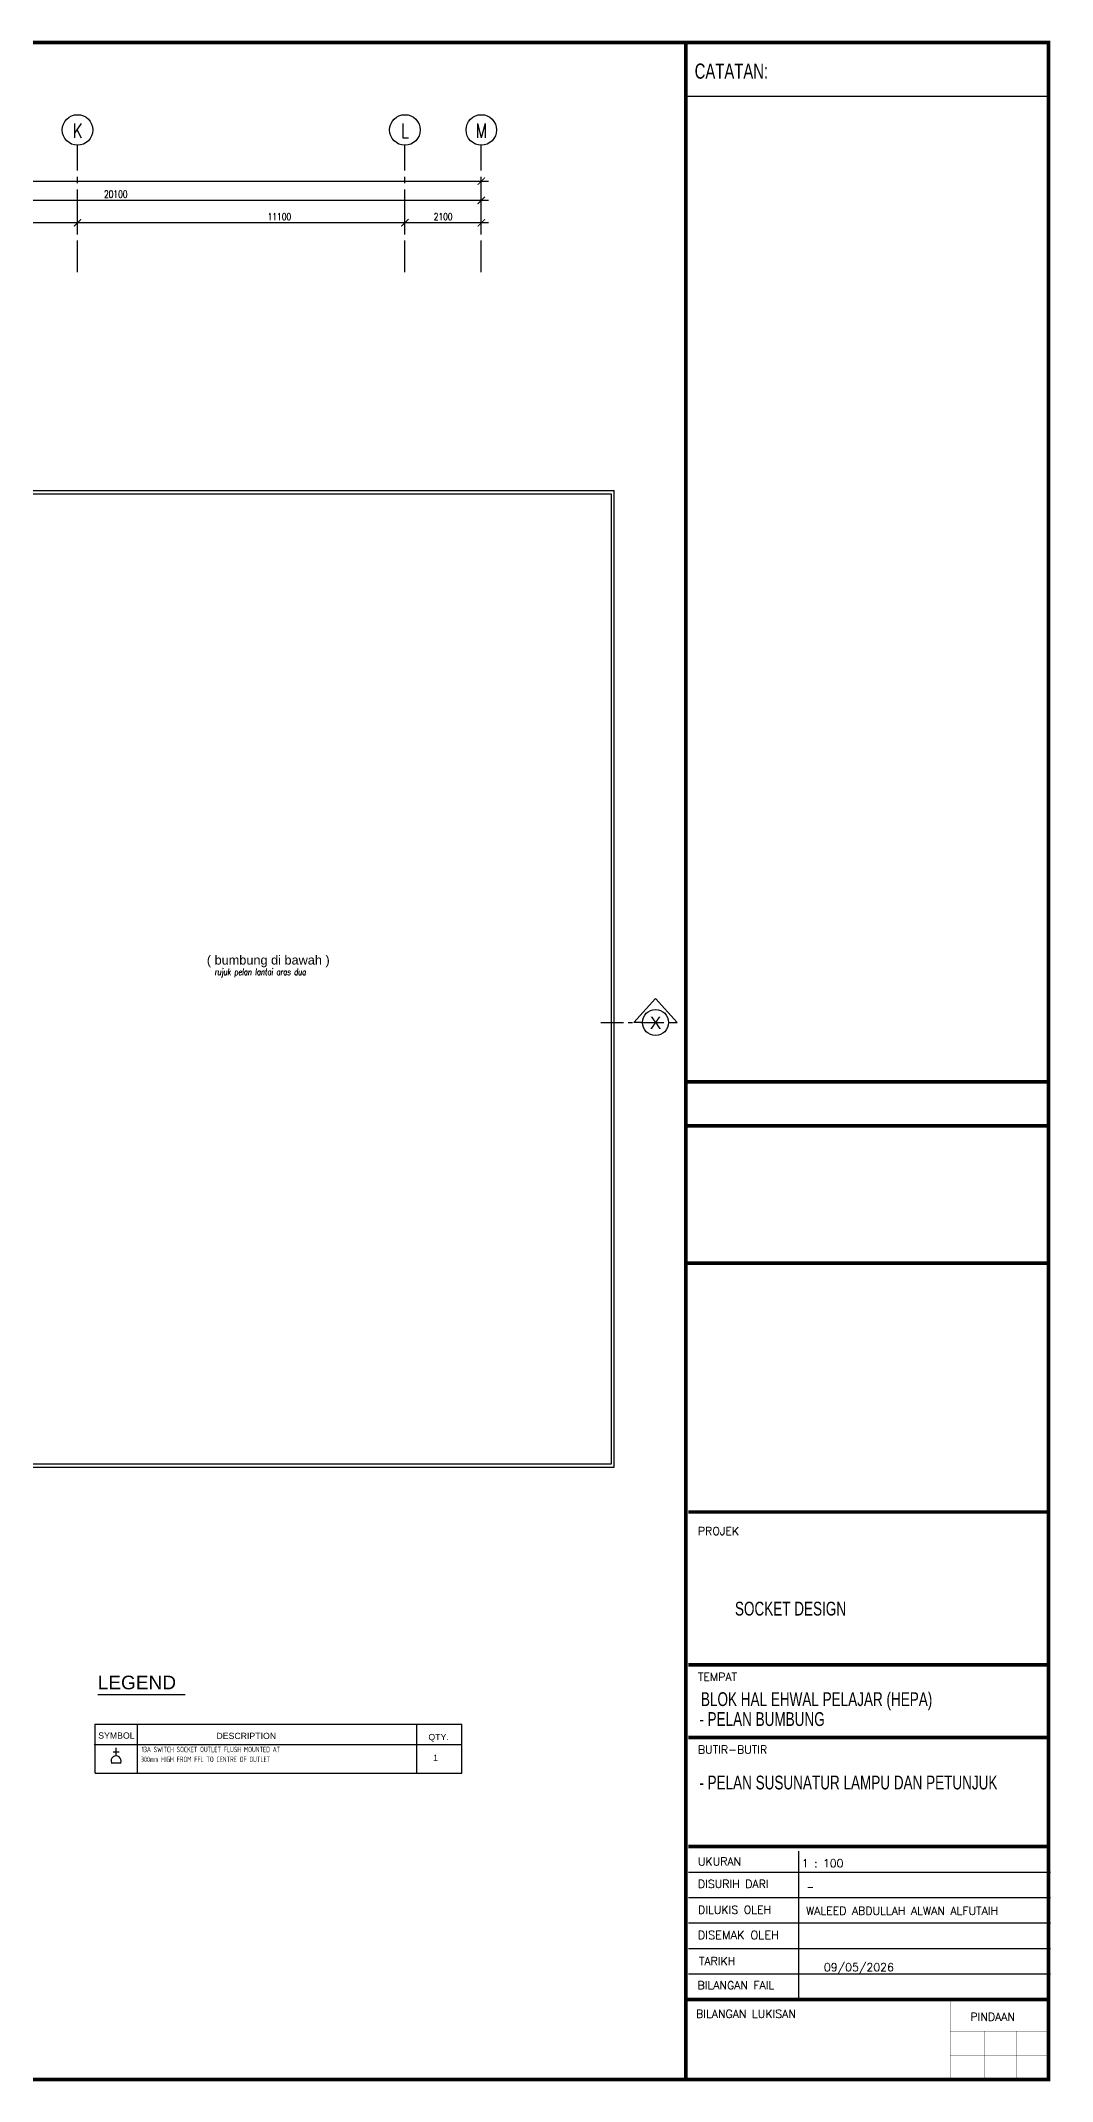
# Model space of a CAD drawing. Header units: inches. Extents: x 353 to 79953, y -36 to 56064.
# Drawn here: x 52149 to 79953, y -36 to 56064 of the extents above; entities that cross this region are included whole.
import ezdxf
from ezdxf.enums import TextEntityAlignment as Align

# ---------------------------------------------------------------- set-up
doc = ezdxf.new("R2010")
doc.units = ezdxf.units.IN
doc.header["$MEASUREMENT"] = 0
doc.linetypes.add('CENTER', pattern=[2, 1.25, -0.25, 0.25, -0.25])
doc.linetypes.add('DASHED2', pattern=[0.375, 0.25, -0.125])
for name, color, linetype in [('A-BUBLE', 8, 'Continuous'), ('A-BUBLETEXT', 7, 'Continuous'), ('A-DIM100', 4, 'Continuous'), ('A-FLR SYM', 13, 'Continuous'), ('A-HATCH', 8, 'Continuous'), ('A-PITCH', 9, 'Continuous'), ('A-SECLINE', 3, 'CENTER'), ('BORDER', 6, 'Continuous'), ('ELECT', 6, 'Continuous'), ('elk_LAMPU', 6, 'Continuous'), ('Grid', 8, 'CENTER'), ('LAMPU', 7, 'Continuous'), ('logo', 7, 'Continuous')]:
    doc.layers.add(name, color=color, linetype=linetype)
doc.layers.get('elk_LAMPU').off()
doc.styles.add('ARIAL-SPEC', font='arial.ttf', dxfattribs={"height": 200})
doc.styles.add('ARIAL2', font='arial.ttf', dxfattribs={"height": 200})
doc.styles.add('DIM', font='dim', dxfattribs={"width": 0.75})
doc.styles.add('ROMANS', font='romans.shx', dxfattribs={"width": 0.75, "height": 200})
doc.styles.add('SANSSERIF', font='sanss___.ttf', dxfattribs={"width": 0.75})
doc.styles.add('STYLE2', font='romans.shx', dxfattribs={"width": 0.75, "height": 1000})
doc.dimstyles.new('DIM 100', dxfattribs={"dimtxt": 200, "dimasz": 200, "dimexe": 100, "dimexo": 70, "dimgap": 70, "dimtad": 1, "dimtoh": 1, "dimdec": 0, "dimzin": 0, "dimdsep": 46, "dimtxsty": 'ROMANS', "dimblk": 'ARCHTICK', "dimcen": 0.09, "dimdle": 200, "dimclrd": 4, "dimclre": 4, "dimclrt": 2, "dimadec": 0, "dimazin": 0, "dimtfac": 1, "dimtdec": 0, "dimtmove": 1, "dimatfit": 3, "dimfxl": 1, "dimtzin": 0, "dimarcsym": 0})

# ---------------------------------------------------------------- blocks, each defined once
blk = doc.blocks.new('_ArchTick')
at = {"color": 0, "linetype": 'ByBlock', "const_width": 0.15}
blk.add_lwpolyline([(-0.5, -0.5), (0.5, 0.5)], dxfattribs=at)
blk = doc.blocks.new('*D47')
at = {"layer": 'A-DIM100', "color": 4, "lineweight": -2, "transparency": 16777216}
for p, q in [((53359, 51059), (49959, 51059)), ((50159, 50742), (50159, 51159)), ((53159, 50742), (53159, 51159))]:
    blk.add_line(p, q, dxfattribs=at)
at = {"layer": 'DEFPOINTS', "color": 0, "transparency": 16777216}
for p in [(50159, 51059), (50159, 50672), (53159, 50672)]:
    blk.add_point(p, dxfattribs=at)
at = {"layer": 'A-DIM100', "color": 4, "lineweight": -2, "transparency": 16777216, "xscale": 200, "yscale": 200, "zscale": 200, "rotation": 180}
blk.add_blockref('_ArchTick', (50159, 51059), dxfattribs=at)
at = {"layer": 'A-DIM100', "color": 4, "lineweight": -2, "transparency": 16777216, "xscale": 200, "yscale": 200, "zscale": 200}
blk.add_blockref('_ArchTick', (53159, 51059), dxfattribs=at)
at = {"layer": 'A-DIM100', "color": 2, "transparency": 16777216, "insert": (51659, 51229), "char_height": 200, "attachment_point": 5, "style": 'ROMANS'}
blk.add_mtext('3000', dxfattribs=at)
blk = doc.blocks.new('*D48')
at = {"layer": 'A-DIM100', "color": 4, "lineweight": -2, "transparency": 16777216}
for p, q in [((64459, 51059), (52959, 51059)), ((53159, 50742), (53159, 51159)), ((64259, 50742), (64259, 51159))]:
    blk.add_line(p, q, dxfattribs=at)
at = {"layer": 'DEFPOINTS', "color": 0, "transparency": 16777216}
for p in [(53159, 51059), (53159, 50672), (64259, 50672)]:
    blk.add_point(p, dxfattribs=at)
at = {"layer": 'A-DIM100', "color": 4, "lineweight": -2, "transparency": 16777216, "xscale": 200, "yscale": 200, "zscale": 200, "rotation": 180}
blk.add_blockref('_ArchTick', (53159, 51059), dxfattribs=at)
at = {"layer": 'A-DIM100', "color": 4, "lineweight": -2, "transparency": 16777216, "xscale": 200, "yscale": 200, "zscale": 200}
blk.add_blockref('_ArchTick', (64259, 51059), dxfattribs=at)
at = {"layer": 'A-DIM100', "color": 2, "transparency": 16777216, "insert": (58709, 51229), "char_height": 200, "attachment_point": 5, "style": 'ROMANS'}
blk.add_mtext('11100', dxfattribs=at)
blk = doc.blocks.new('*D49')
at = {"layer": 'A-DIM100', "color": 4, "lineweight": -2, "transparency": 16777216}
for p, q in [((64459, 51059), (61959, 51059)), ((62159, 50742), (62159, 51159)), ((64259, 50742), (64259, 51159))]:
    blk.add_line(p, q, dxfattribs=at)
at = {"layer": 'DEFPOINTS', "color": 0, "transparency": 16777216}
for p in [(62159, 51059), (62159, 50672), (64259, 50672)]:
    blk.add_point(p, dxfattribs=at)
at = {"layer": 'A-DIM100', "color": 4, "lineweight": -2, "transparency": 16777216, "xscale": 200, "yscale": 200, "zscale": 200, "rotation": 180}
blk.add_blockref('_ArchTick', (62159, 51059), dxfattribs=at)
at = {"layer": 'A-DIM100', "color": 4, "lineweight": -2, "transparency": 16777216, "xscale": 200, "yscale": 200, "zscale": 200}
blk.add_blockref('_ArchTick', (64259, 51059), dxfattribs=at)
at = {"layer": 'A-DIM100', "color": 2, "transparency": 16777216, "insert": (63209, 51229), "char_height": 200, "attachment_point": 5, "style": 'ROMANS'}
blk.add_mtext('2100', dxfattribs=at)
blk = doc.blocks.new('*D50')
at = {"layer": 'A-DIM100', "color": 4, "lineweight": -2, "transparency": 16777216}
for p, q in [((7959, 52205), (64459, 52205)), ((8159, 51887), (8159, 52305)), ((64259, 51887), (64259, 52305))]:
    blk.add_line(p, q, dxfattribs=at)
at = {"layer": 'DEFPOINTS', "color": 0, "transparency": 16777216}
for p in [(64259, 52205), (8159, 51817), (64259, 51817)]:
    blk.add_point(p, dxfattribs=at)
at = {"layer": 'A-DIM100', "color": 4, "lineweight": -2, "transparency": 16777216, "xscale": 200, "yscale": 200, "zscale": 200, "rotation": 180}
blk.add_blockref('_ArchTick', (8159, 52205), dxfattribs=at)
at = {"layer": 'A-DIM100', "color": 4, "lineweight": -2, "transparency": 16777216, "xscale": 200, "yscale": 200, "zscale": 200}
blk.add_blockref('_ArchTick', (64259, 52205), dxfattribs=at)
at = {"layer": 'A-DIM100', "color": 2, "transparency": 16777216, "insert": (36209, 52375), "char_height": 200, "attachment_point": 5, "style": 'ROMANS'}
blk.add_mtext('56100', dxfattribs=at)
blk = doc.blocks.new('*D55')
at = {"layer": 'A-DIM100', "color": 4, "lineweight": -2, "transparency": 16777216}
for p, q in [((64459, 51676), (43959, 51676)), ((44159, 51359), (44159, 51776)), ((64259, 51359), (64259, 51776))]:
    blk.add_line(p, q, dxfattribs=at)
at = {"layer": 'DEFPOINTS', "color": 0, "transparency": 16777216}
for p in [(44159, 51676), (44159, 51289), (64259, 51289)]:
    blk.add_point(p, dxfattribs=at)
at = {"layer": 'A-DIM100', "color": 4, "lineweight": -2, "transparency": 16777216, "xscale": 200, "yscale": 200, "zscale": 200, "rotation": 180}
blk.add_blockref('_ArchTick', (44159, 51676), dxfattribs=at)
at = {"layer": 'A-DIM100', "color": 4, "lineweight": -2, "transparency": 16777216, "xscale": 200, "yscale": 200, "zscale": 200}
blk.add_blockref('_ArchTick', (64259, 51676), dxfattribs=at)
at = {"layer": 'A-DIM100', "color": 2, "transparency": 16777216, "insert": (54209, 51846), "char_height": 200, "attachment_point": 5, "style": 'ROMANS'}
blk.add_mtext('20100', dxfattribs=at)
blk = doc.blocks.new('SOCKET(in)')
at = {"layer": 'ELECT', "color": 6}
for p, q in [((86605024, -1198269), (86605296, -1198269)), ((86605076, -1197967), (86605244, -1197967)), ((86605160, -1198079), (86605160, -1197854))]:
    blk.add_line(p, q, dxfattribs=at)
blk.add_arc((86605160, -1198216), 136, 336.9763, 203.0237, dxfattribs=at)

msp = doc.modelspace()

# ---------------------------------------------------------------- linework, layer by layer
at = {"color": 3}
msp.add_line((69902.7, 54542.1), (79888.6, 54542.1), dxfattribs=at)
at = {"color": 8}
msp.add_line((69902.7, 54542.1), (79888.6, 54542.1), dxfattribs=at)
at = {"color": 7}
for p, q in [((69863.3, 27437.7), (79851.4, 27437.7)), ((69863.3, 26230.1), (79851.4, 26230.1)), ((69863.3, 22454.5), (79851.4, 22454.5)), ((72976.8, 6292), (72976.8, 2160.9)), ((69953.4, 5713.8), (79902.7, 5713.8)), ((69953.4, 5013.8), (79902.7, 5013.8)), ((69953.4, 4313.8), (79902.7, 4313.8)), ((69953.4, 3613.8), (79902.7, 3613.8)), ((69953.4, 2913.8), (79902.7, 2913.8))]:
    msp.add_line(p, q, dxfattribs=at)
for points in [[(402.7, 56013.8, 100, 100, 0), (79902.7, 56013.8, 100, 100, 0)], [(69879.7, 56013.8, 100, 100, 0), (69879.7, 13.8, 100, 100, 0)], [(79852.1, 56013.8, 100, 100, 0), (79852.1, 13.8, 100, 100, 0)], [(69903.4, 27437.7, 100, 100, 0), (79851.4, 27437.7, 100, 100, 0)], [(69903.4, 26230.1, 100, 100, 0), (79851.4, 26230.1, 100, 100, 0)], [(69903.4, 22454.5, 100, 100, 0), (79851.4, 22454.5, 100, 100, 0)], [(69953.4, 15613.8, 100, 100, 0), (79902.7, 15613.8, 100, 100, 0)], [(69953.4, 11413.8, 100, 100, 0), (79902.7, 11413.8, 100, 100, 0)], [(69953.4, 9413.8, 100, 100, 0), (79902.7, 9413.8, 100, 100, 0)], [(69953.4, 6413.8, 100, 100, 0), (79902.7, 6413.8, 100, 100, 0)], [(77144.3, 1341.7, 10, 10, 0), (79902.7, 1341.7, 10, 10, 0)], [(77144.3, 675.7, 10, 10, 0), (79902.7, 675.7, 10, 10, 0)]]:
    msp.add_lwpolyline(points, format="xyseb", dxfattribs=at)
for points, const_width in [([(69879.7, 2213.8), (79902.7, 2213.8)], 100), ([(77144.3, 2161.8), (77144.3, 13.8)], 10), ([(78090.9, 1341.7), (78090.9, 13.8)], 10), ([(78964.6, 1341.7), (78964.6, 13.8)], 10), ([(402.7, 13.8), (79902.7, 13.8)], 100)]:
    msp.add_lwpolyline(points, dxfattribs=dict(at, const_width=const_width))
at = {"layer": 'A-BUBLE'}
for centre in [(53159.5, 53612.8), (62159.5, 53612.8), (64259.5, 53612.8)]:
    msp.add_circle(centre, 420, dxfattribs=at)
at = {"layer": 'A-HATCH', "color": 8}
for p, q in [((50309.5, 43696.8), (67909.5, 43696.8)), ((50394.5, 43611.8), (67824.5, 43611.8)), ((67824.5, 43611.8), (67824.5, 16931.8)), ((50309.5, 16846.8), (67909.5, 16846.8)), ((67824.5, 16931.8), (50394.5, 16931.8))]:
    msp.add_line(p, q, dxfattribs=at)
at = {"layer": 'A-HATCH'}
msp.add_line((67909.5, 16846.8), (67909.5, 43696.8), dxfattribs=at)
at = {"layer": 'A-SECLINE', "color": 3, "linetype": 'Continuous', "ltscale": 500}
for p, q in [((69048.2, 29729), (68454.2, 29071.9)), ((69048.2, 29729), (69642.3, 29071.9)), ((69048.2, 29729), (69642.3, 29071.9)), ((69405.5, 29071.9), (69642.3, 29071.9)), ((69405.5, 29071.9), (69642.3, 29071.9))]:
    msp.add_line(p, q, dxfattribs=at)
at = {"layer": 'A-SECLINE', "color": 3, "linetype": 'CENTER', "ltscale": 500}
for p, q in [((67543.1, 29071.9), (68454.2, 29071.9)), ((68690.9, 29071.9), (68454.2, 29071.9)), ((68647.3, 29071.9), (69558.4, 29071.9))]:
    msp.add_line(p, q, dxfattribs=at)
at = {"layer": 'A-SECLINE', "color": 3, "linetype": 'Continuous', "ltscale": 500}
msp.add_circle((69048.2, 29071.9), 357.3, dxfattribs=at)
msp.add_circle((69048.2, 29071.9), 357.3, dxfattribs=at)
at = {"layer": 'Grid', "ltscale": 700}
for p, q in [((53159.5, 49699.5), (53159.5, 53192.8)), ((62159.5, 49699.5), (62159.5, 53192.8)), ((64259.5, 49699.5), (64259.5, 53192.8))]:
    msp.add_line(p, q, dxfattribs=at)
at = {"layer": 'LAMPU', "color": 1, "linetype": 'Continuous'}
for p, q in [((53720.9, 10592.8), (56119.7, 10592.8)), ((53635, 9781.6), (63725.2, 9781.6)), ((53635, 9781.6), (53635, 9219.6)), ((53635, 9781.6), (53635, 8429.2)), ((54802.6, 9781.6), (54802.6, 8429.2)), ((62476.2, 9781.6), (62476.2, 8429.2)), ((63715.4, 9781.6), (63715.4, 8429.2)), ((53619.6, 9219.6), (63725.2, 9219.6)), ((53646.7, 8429.2), (63725.2, 8429.2)), ((54802.6, 8771.1), (54802.6, 8770.9))]:
    msp.add_line(p, q, dxfattribs=at)

# ---------------------------------------------------------------- block references
at = {"layer": 'elk_LAMPU', "color": 0, "linetype": 'DASHED2', "lineweight": 18}
msp.add_blockref('SOCKET(in)', (-86550940.4, 1206986.3), dxfattribs=at)

# ---------------------------------------------------------------- texts
at = {"color": 7, "style": 'SANSSERIF', "width": 0.7}
msp.add_text('CATATAN:', height=417.61, dxfattribs=at).set_placement((70124.4, 55021.7))
at = {"layer": 'A-BUBLETEXT', "color": 3, "style": 'STYLE2', "width": 0.75}
for s, p in [('K', (53159.5, 53392.6)), ('L', (62159.5, 53392.6)), ('M', (64259.5, 53392.6))]:
    msp.add_text(s, height=400, dxfattribs=at).set_placement(p, align=Align.CENTER)
at = {"layer": 'A-FLR SYM', "color": 8, "style": 'ROMANS', "oblique": 5, "width": 0.75}
msp.add_text('rujuk pelan lantai aras dua', height=180, dxfattribs=at).set_placement((56924, 30555.2), align=Align.TOP_LEFT)
at = {"layer": 'A-PITCH', "color": 8, "style": 'ARIAL-SPEC'}
msp.add_text('( bumbung di bawah )', height=250, dxfattribs=at).set_placement((56713, 30915.6), align=Align.TOP_LEFT)
at = {"layer": 'A-SECLINE', "color": 3, "linetype": 'CENTER', "ltscale": 500, "style": 'ARIAL-SPEC'}
msp.add_attdef('X', (68892.7, 28896.8), 'T1', height=337.5, dxfattribs=at)
msp.add_attdef('X', (68892.7, 28896.8), 'T1', height=337.5, dxfattribs=at)
at = {"layer": 'BORDER', "color": 7, "lineweight": 100, "style": 'SANSSERIF', "width": 0.7}
for s, p in [('SOCKET DESIGN', (71231.7, 12767.2)), ('BLOK HAL EHWAL PELAJAR (HEPA)', (70297, 10278)), ('- PELAN BUMBUNG ', (70251.4, 9730.1)), ('- PELAN SUSUNATUR LAMPU DAN PETUNJUK', (70251.4, 7986))]:
    msp.add_text(s, height=380, dxfattribs=at).set_placement(p)
at = {"layer": 'LAMPU', "style": 'ARIAL2'}
for s, height, p in [('LEGEND', 374.77, (53714.2, 10738.5)), ('SYMBOL', 171.84, (53727.6, 9381.3)), ('DESCRIPTION', 171.838, (56977.9, 9371.4)), ('QTY.', 171.84, (62804.6, 9340.4)), ('1', 171.8, (62933.1, 8769.2))]:
    msp.add_text(s, height=height, dxfattribs=at).set_placement(p)
at = {"layer": 'LAMPU', "color": 7, "linetype": 'Continuous', "style": 'DIM', "width": 0.75}
for s, p in [('13A SWITCH SOCKET OUTLET FLUSH MOUNTED AT', (54921.8, 9009.4)), ('300mm HIGH FROM FFL TO CENTRE OF OUTLET', (54900.4, 8737.5))]:
    msp.add_text(s, height=151.217, dxfattribs=at).set_placement(p)
at = {"layer": 'logo', "color": 7, "style": 'ROMANS'}
for s, height, p in [('PROJEK', 220, (70214.2, 14980)), ('TEMPAT', 220, (70214.2, 10969.1)), ('BUTIR-BUTIR', 220, (70214.2, 8971.6)), ('UKURAN', 220, (70214.2, 5893.9)), ('1 : 100', 220, (73065.1, 5845.1)), ('DISURIH DARI', 220, (70214.2, 5276.1)), ('-', 176, (73203.5, 5214.5)), ('DILUKIS OLEH', 220, (70218.7, 4567.1)), ('WALEED ABDULLAH ALWAN ALFUTAIH', 220, (73185.3, 4538.7)), ('DISEMAK OLEH', 230, (70205, 3867.2)), ('TARIKH', 220, (70241.5, 3154.7)), ('09/05/2026', 220, (73677.2, 2987.1)), ('BILANGAN FAIL', 220, (70202, 2490.7)), ('BILANGAN LUKISAN', 220, (70161.9, 1704.8)), ('PINDAAN', 220, (77703.2, 1625.3))]:
    msp.add_text(s, height=height, dxfattribs=at).set_placement(p)

# ---------------------------------------------------------------- dimensions: what is measured, and where the dimension line sits
at = {"layer": 'A-DIM100'}
dim = msp.add_linear_dim(base=(64259.5, 52204.5), p1=(8159.5, 51817.5), p2=(64259.5, 51817.5), dimstyle='DIM 100', dxfattribs=at)
dim.commit()
dim.dimension.update_dxf_attribs({"geometry": '*D50', "text_midpoint": (36209.5, 52374.5)})
for base, p1, p2, picture, middle in [((44159.5, 51675.8), (64259.5, 51288.7), (44159.5, 51288.7), '*D55', (54209.5, 51845.8)), ((50159.5, 51058.7), (53159.5, 50671.6), (50159.5, 50671.6), '*D47', (51659.5, 51228.7)), ((53159.5, 51058.7), (64259.5, 50671.6), (53159.5, 50671.6), '*D48', (58709.5, 51228.7)), ((62159.5, 51058.7), (64259.5, 50671.6), (62159.5, 50671.6), '*D49', (63209.5, 51228.7))]:
    dim = msp.add_linear_dim(base=base, p1=p1, p2=p2, angle=180, dimstyle='DIM 100', dxfattribs=at)
    dim.commit()
    dim.dimension.update_dxf_attribs({"geometry": picture, "text_midpoint": middle})

doc.saveas('drawing.dxf')
